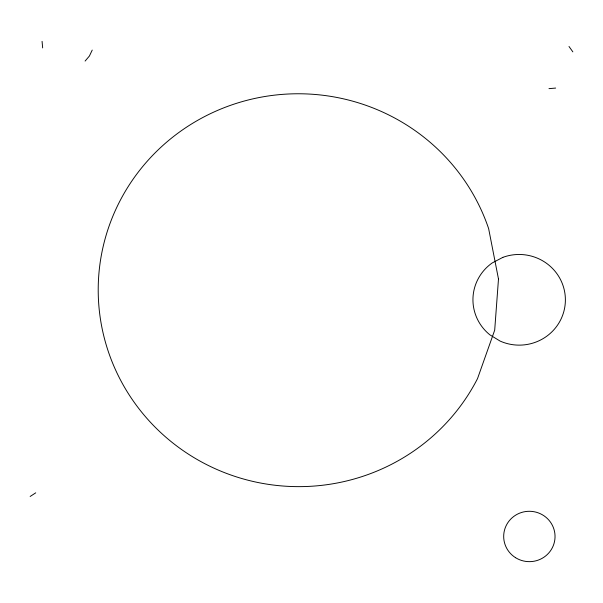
<?xml version="1.0" encoding="UTF-8"?>
<svg xmlns="http://www.w3.org/2000/svg" width="603" height="603" viewBox="0 0 603 603"><rect width="100%" height="100%" fill="white"/><g stroke="black" fill="none" stroke-linecap="round" stroke-linejoin="round"><path stroke-width="0.9" d="M92.229 50.079L89.402 56.034L85.098 61.069M30.15 496.465L35.735 492.839M548.979 88.641L555.657 88.068M568.998 46.476L572.85 51.866M42.074 41.366L42.662 47.916M498.485 279.016L494.694 330.158L477.538 378.578A200.309 196.427 2.1 0 1 165.388 436.783A200.309 196.427 2.1 0 1 188.407 125.952A200.309 196.427 2.1 0 1 488.641 228.643L498.485 279.016M502.849 257.368L492.214 262.938A46.227 45.331 2.1 0 0 489.862 334.823L500.113 341.079A46.227 45.331 2.1 0 0 565.365 301.327A46.227 45.331 2.1 0 0 502.849 257.368M515.58 557.7A25.68 25.183 2.1 0 0 555.016 537.59A25.68 25.183 2.1 0 0 517.487 514.125A25.68 25.183 2.1 0 0 515.58 557.7"/></g></svg>
